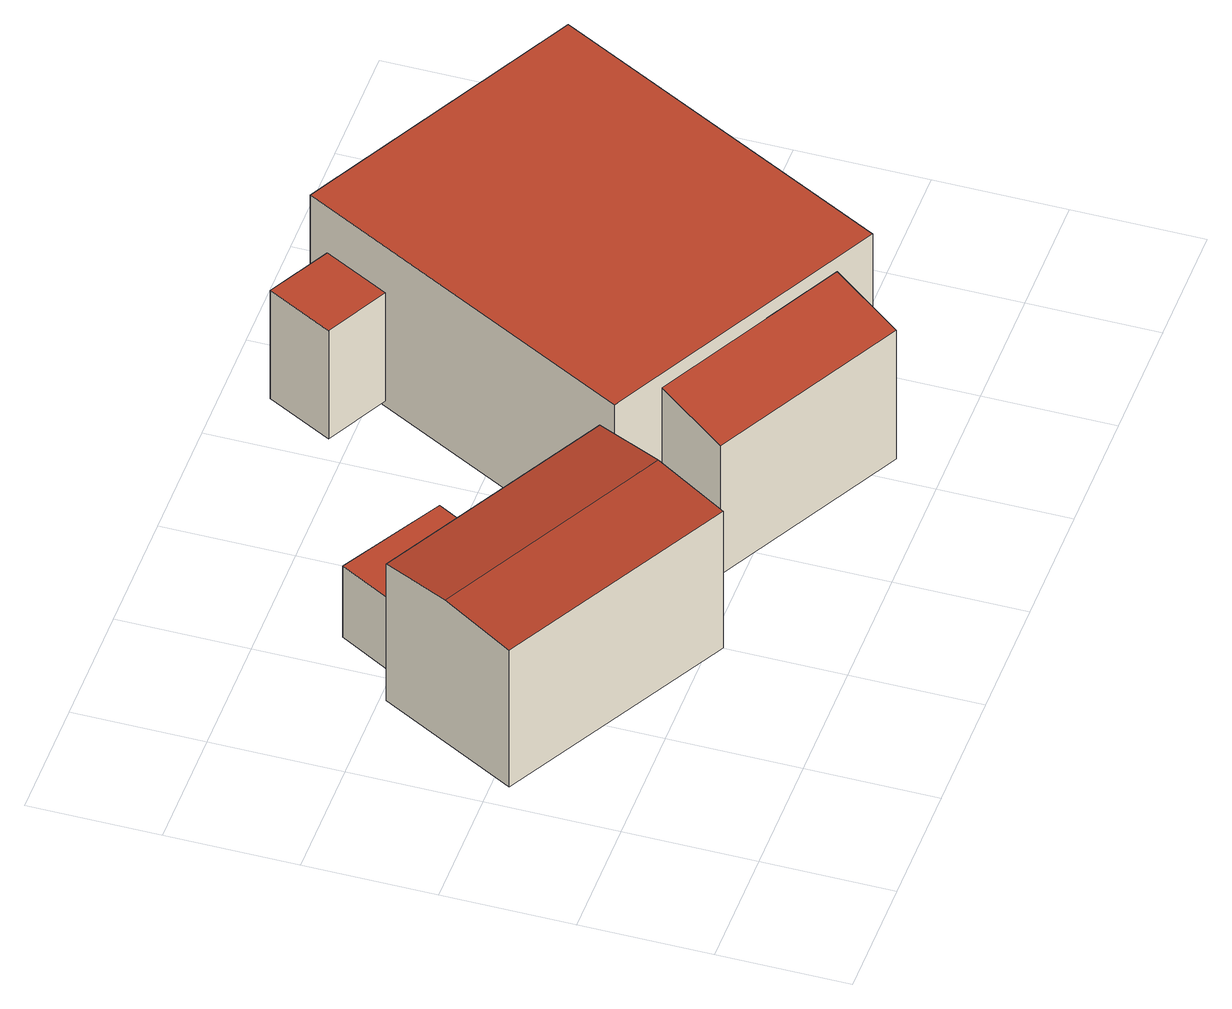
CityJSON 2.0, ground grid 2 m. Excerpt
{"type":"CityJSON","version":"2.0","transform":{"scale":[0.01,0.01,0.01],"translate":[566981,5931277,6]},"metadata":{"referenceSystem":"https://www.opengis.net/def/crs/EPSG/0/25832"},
"CityObjects":{
"building1":{"type":"Building","attributes":{"Grundfläche 2D":"10.059254","Grundhöhe NN":"6.379"},"geometry":[{"type":"Solid","lod":"3","boundaries":[[[[0,1,2,3]],[[4,0,3,5]],[[5,3,2,6,7]],[[4,5,7,8]],[[1,0,4,8,9]],[[2,1,9,6]],[[7,6,9,8]]]],"semantics":{"surfaces":[{"type":"RoofSurface"},{"type":"WallSurface"},{"type":"GroundSurface"}],"values":[[0,0,1,1,1,1,2]]}}]},
"building2":{"type":"Building","attributes":{"Grundfläche 2D":"1.959193","Grundhöhe NN":"6.476"},"geometry":[{"type":"Solid","lod":"3","boundaries":[[[[10,11,12,13]],[[14,15,13,12]],[[15,16,10,13]],[[16,17,11,10]],[[17,14,12,11]],[[17,16,15,14]]]],"semantics":{"surfaces":[{"type":"RoofSurface"},{"type":"WallSurface"},{"type":"GroundSurface"}],"values":[[0,1,1,1,1,2]]}}]},
"building3":{"type":"Building","attributes":{"Grundfläche 2D":"3.931471","Grundhöhe NN":"6.378"},"geometry":[{"type":"Solid","lod":"3","boundaries":[[[[18,19,20,21]],[[22,23,21,20]],[[23,24,18,21]],[[24,25,19,18]],[[25,22,20,19]],[[25,24,23,22]]]],"semantics":{"surfaces":[{"type":"RoofSurface"},{"type":"WallSurface"},{"type":"GroundSurface"}],"values":[[0,1,1,1,1,2]]}}]},
"building4":{"type":"Building","attributes":{"Grundfläche 2D":"1.269324","Grundhöhe NN":"6.496"},"geometry":[{"type":"Solid","lod":"3","boundaries":[[[[26,27,28,29]],[[30,31,29,28]],[[31,32,26,29]],[[32,33,27,26]],[[33,30,28,27]],[[33,32,31,30]]]],"semantics":{"surfaces":[{"type":"RoofSurface"},{"type":"WallSurface"},{"type":"GroundSurface"}],"values":[[0,1,1,1,1,2]]}}]},
"building5":{"type":"Building","attributes":{"Grundfläche 2D":"29.909173","Grundhöhe NN":"6.396"},"geometry":[{"type":"Solid","lod":"3","boundaries":[[[[34,35,36,37]],[[37,36,38,39]],[[34,37,39,40]],[[35,34,40,41]],[[36,35,41,38]],[[41,40,39,38]]]],"semantics":{"surfaces":[{"type":"RoofSurface"},{"type":"WallSurface"},{"type":"GroundSurface"}],"values":[[0,1,1,1,1,2]]}}]}
},
"vertices":[
[463,295,304],[518,397,293],[157,591,293],[101,487,304],[402,181,293],[41,375,293],[157,591,38],[41,375,38],[402,181,38],[518,397,38],
[359,501,181],[411,595,181],[252,684,181],[199,590,181],[252,684,48],[199,590,48],[359,501,48],[411,595,48],
[843,72,278],[897,175,312],[598,333,312],[544,230,278],[598,333,38],[544,230,38],[843,72,38],[897,175,38],
[684,928,252],[630,826,252],[728,775,252],[782,876,252],[728,775,50],[782,876,50],[684,928,50],[630,826,50],
[1238,674,338],[797,906,338],[517,375,338],[958,143,338],[517,375,40],[958,143,40],[1238,674,40],[797,906,40]
]}
